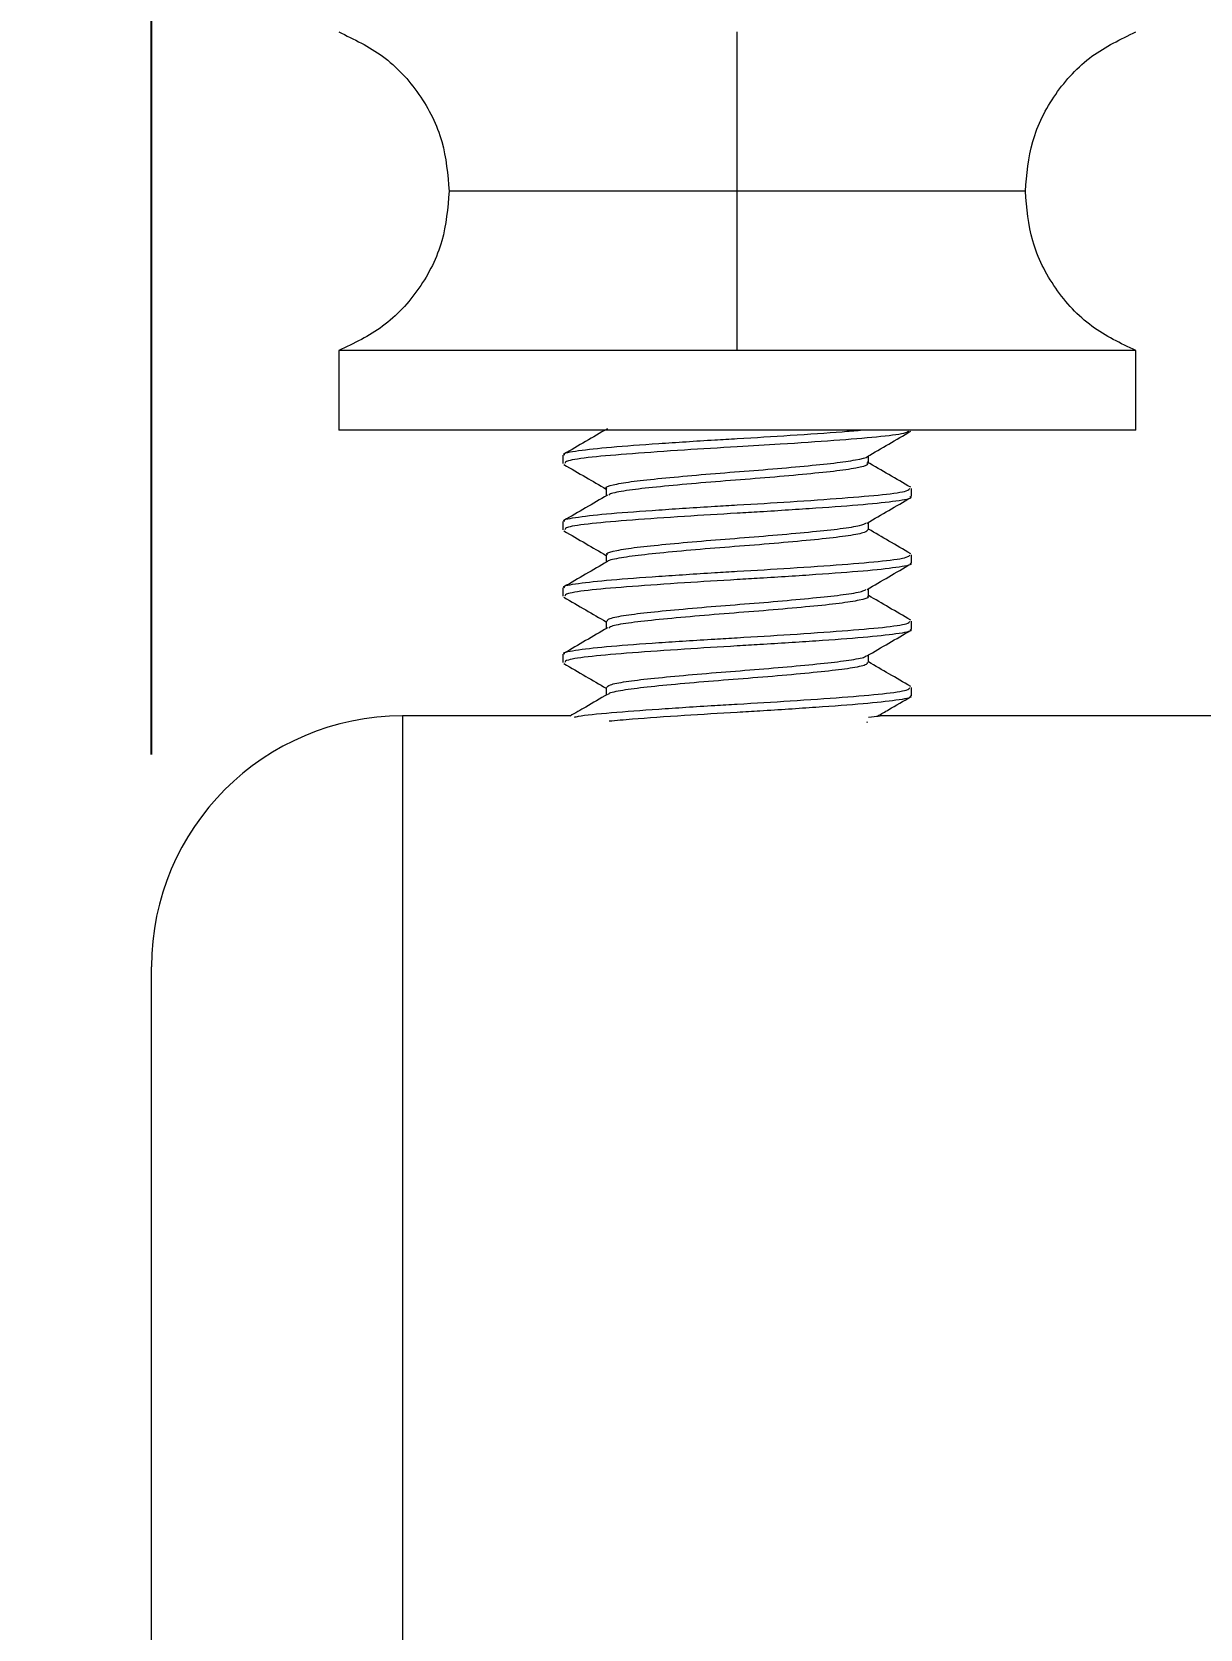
# Model space of a CAD drawing. Header units: millimetres. Extents: x 6 to 425, y 6 to 273.
# Drawn here: x 156.95 to 163.93, y 227.98 to 237.53 of the extents above; entities that cross this region are included whole.
import ezdxf

# ---------------------------------------------------------------- set-up
doc = ezdxf.new("R2010")
doc.units = ezdxf.units.MM
doc.layers.add('ITAR', color=7, linetype='Continuous')
doc.styles.add('SLDTEXTSTYLE0', font='TXT', dxfattribs={"width": 0.75})
doc.dimstyles.new('SLDDIMSTYLE1', dxfattribs={"dimtxt": 3.175, "dimasz": 3.302, "dimexe": 0, "dimexo": 0.0625, "dimgap": 0.79375, "dimtad": 0, "dimtih": 1, "dimtoh": 1, "dimlfac": 2, "dimrnd": 1e-09, "dimzin": 12, "dimdsep": 46, "dimtxsty": 'SLDTEXTSTYLE0', "dimsah": 1, "dimcen": 0.09, "dimadec": 0, "dimazin": 3, "dimtfac": 1, "dimtofl": 0, "dimtmove": 0, "dimatfit": 3, "dimfxl": 1, "dimfrac": 2, "dimtolj": 1, "dimtzin": 12, "dimarcsym": 0})

# ---------------------------------------------------------------- blocks, each defined once
blk = doc.blocks.new('_D_4')
at = {"layer": 'ITAR'}
for p, q in [((157.6648, 233.2092), (157.6648, 255.3924)), ((170.2398, 242.4642), (170.2398, 255.3924)), ((137.7575, 252.1932), (137.1126, 252.1932)), ((137.1126, 252.1932), (137.1126, 247.1529)), ((148.6611, 252.1932), (149.306, 252.1932)), ((149.306, 252.1932), (149.306, 247.1529)), ((157.6648, 252.2174), (154.2734, 252.2174)), ((170.2398, 252.2174), (157.6648, 252.2174)), ((137.1126, 247.1529), (137.7575, 247.1529)), ((149.306, 247.1529), (148.6611, 247.1529))]:
    blk.add_line(p, q, dxfattribs=at)
for points in [[(157.6648, 252.2174), (160.9668, 251.7094), (160.9668, 252.7254)], [(170.2398, 252.2174), (166.9378, 252.7254), (166.9378, 251.7094)]]:
    blk.add_solid(points, dxfattribs=at)
at = {"layer": 'ITAR', "char_height": 3.175, "attachment_point": 1, "style": 'SLDTEXTSTYLE0'}
for s, insert in [('25.15mm', (133.9621, 256.9309)), ('.99in', (138.5636, 251.2456))]:
    blk.add_mtext(s, dxfattribs=dict(at, insert=insert))

msp = doc.modelspace()

# ---------------------------------------------------------------- linework, layer by layer
at = {"color": 8, "linetype": 'Continuous', "lineweight": 15}
for p, q in [((161.1648, 236.5761), (159.4436, 236.5761)), ((162.8859, 236.5761), (161.1648, 236.5761)), ((159.1648, 233.4392), (159.1648, 218.1992))]:
    msp.add_line(p, q, dxfattribs=at)
at = {"color": 7, "linetype": 'Continuous', "lineweight": 15}
for p, q in [((158.7835, 235.6236), (158.7835, 235.1473)), ((161.1648, 235.6236), (158.7835, 235.6236)), ((163.546, 235.6236), (161.1648, 235.6236)), ((163.546, 235.1473), (163.546, 235.6236)), ((163.546, 235.1473), (158.7835, 235.1473)), ((160.1234, 234.9984), (160.1234, 234.949)), ((161.9484, 234.9486), (161.9484, 234.9944)), ((160.3812, 234.8004), (160.3812, 234.7546)), ((162.2062, 234.7505), (162.2062, 234.8)), ((160.1234, 234.6016), (160.1234, 234.5521)), ((161.9484, 234.5518), (161.9484, 234.5975)), ((160.3812, 234.4035), (160.3812, 234.3577)), ((162.2062, 234.3537), (162.2062, 234.4031)), ((160.1234, 234.2047), (160.1234, 234.1552)), ((161.9484, 234.1549), (161.9484, 234.2006)), ((160.3812, 234.0066), (160.3812, 233.9609)), ((162.2062, 233.9568), (162.2062, 234.0063)), ((160.1234, 233.8078), (160.1234, 233.7584)), ((161.9484, 233.758), (161.9484, 233.8038)), ((160.3812, 233.6097), (160.3812, 233.564)), ((162.2062, 233.5599), (162.2062, 233.6094)), ((160.1666, 233.4392), (159.1648, 233.4392)), ((161.9395, 233.4017), (161.9445, 233.4046)), ((164.3539, 233.4392), (162.0176, 233.4392)), ((157.6648, 219.6992), (157.6648, 231.9392))]:
    msp.add_line(p, q, dxfattribs=at)
msp.add_arc((159.1648, 231.9392), 1.5, 90, 180, dxfattribs=at)
for points, knots in [([(158.7835, 237.5286), (158.8745, 237.4853), (159.0608, 237.3965), (159.2744, 237.1638), (159.4173, 236.8821), (159.435, 236.6765), (159.4436, 236.5761)], [0, 0, 0, 0, 0.244173, 0.5, 0.755827, 1, 1, 1, 1]), ([(161.1648, 236.5761), (161.1648, 236.6889), (161.1648, 236.9199), (161.1648, 237.2057), (161.1648, 237.4155), (161.1648, 237.4915), (161.1648, 237.5286)], [0, 0, 0, 0, 0.27426, 0.56141, 0.785739, 1, 1, 1, 1]), ([(162.8859, 236.5761), (162.8946, 236.6765), (162.9122, 236.8821), (163.0551, 237.1638), (163.2687, 237.3965), (163.455, 237.4853), (163.546, 237.5286)], [0, 0, 0, 0, 0.244173, 0.5, 0.755827, 1, 1, 1, 1]), ([(159.4436, 236.5761), (159.435, 236.4757), (159.4173, 236.2701), (159.2744, 235.9884), (159.0608, 235.7557), (158.8745, 235.6669), (158.7835, 235.6236)], [0, 0, 0, 0, 0.244173, 0.5, 0.755827, 1, 1, 1, 1]), ([(161.1648, 235.6236), (161.1648, 235.6734), (161.1648, 235.7754), (161.1648, 236.0317), (161.1648, 236.3079), (161.1648, 236.4881), (161.1648, 236.5761)], [0, 0, 0, 0, 0.27426, 0.56141, 0.785739, 1, 1, 1, 1]), ([(163.546, 235.6236), (163.455, 235.6669), (163.2687, 235.7557), (163.0551, 235.9884), (162.9122, 236.2701), (162.8946, 236.4757), (162.8859, 236.5761)], [0, 0, 0, 0, 0.244173, 0.5, 0.755827, 1, 1, 1, 1]), ([(160.1349, 234.9984), (160.1314, 235.0003), (160.1151, 235.009), (160.2045, 235.0257), (160.3976, 235.047), (160.6864, 235.0678), (160.9578, 235.0857), (161.2262, 235.1013), (161.4952, 235.1175), (161.7437, 235.1349), (161.8655, 235.1445), (161.9012, 235.1473)], [0, 0, 0, 0, 0.037658, 0.181024, 0.324413, 0.467785, 0.611149, 0.666474, 0.79721, 0.940568, 1, 1, 1, 1]), ([(160.3886, 235.1558), (160.3453, 235.1306), (160.2588, 235.0802), (160.1722, 235.0299), (160.1289, 235.0048)], [0, 0, 0, 0, 0.499618, 1, 1, 1, 1]), ([(162.1896, 235.1408), (162.1824, 235.1366), (162.1631, 235.1254), (162.0097, 235.1059), (161.7534, 235.0859), (161.4544, 235.0653), (161.1446, 235.047), (160.8339, 235.0284), (160.5252, 235.0067), (160.2835, 234.9866), (160.1404, 234.966), (160.1365, 234.9541), (160.1349, 234.949)], [0, 0, 0, 0, 0.06714, 0.178346, 0.289583, 0.400793, 0.482904, 0.584319, 0.695524, 0.806761, 0.917971, 1, 1, 1, 1]), ([(161.9394, 234.9891), (161.9829, 235.0145), (162.07, 235.0652), (162.1571, 235.1158), (162.2007, 235.1411)], [0, 0, 0, 0, 0.499608, 1, 1, 1, 1]), ([(160.3846, 234.8), (160.3835, 234.8007), (160.3727, 234.8075), (160.4169, 234.8207), (160.5192, 234.8402), (160.6845, 234.8578), (160.8892, 234.8771), (161.1186, 234.8959), (161.3521, 234.9138), (161.5682, 234.9334), (161.752, 234.9514), (161.8772, 234.9701), (161.9399, 234.9835), (161.9397, 234.9898), (161.9397, 234.99)], [0, 0, 0, 0, 0.011311, 0.109709, 0.209034, 0.306148, 0.405357, 0.503988, 0.601427, 0.700936, 0.798495, 0.896981, 0.996267, 1, 1, 1, 1]), ([(160.129, 234.9426), (160.1725, 234.9173), (160.2566, 234.8685), (160.3407, 234.8195), (160.3812, 234.7959)], [0, 0, 0, 0, 0.518002, 1, 1, 1, 1]), ([(161.9396, 234.9489), (161.9416, 234.9462), (161.948, 234.9372), (161.8816, 234.9208), (161.7492, 234.9015), (161.5588, 234.8829), (161.334, 234.8626), (161.0922, 234.8444), (160.8579, 234.8247), (160.6508, 234.805), (160.4951, 234.7867), (160.4069, 234.7703), (160.3991, 234.7615), (160.3969, 234.7589)], [0, 0, 0, 0, 0.045119, 0.14738, 0.248858, 0.349495, 0.452014, 0.552276, 0.654233, 0.756138, 0.856435, 0.958962, 1, 1, 1, 1]), ([(162.2006, 234.8064), (162.1573, 234.8315), (162.0707, 234.8818), (161.9842, 234.9322), (161.941, 234.9574)], [0, 0, 0, 0, 0.500381, 1, 1, 1, 1]), ([(160.1349, 234.6016), (160.1314, 234.6034), (160.1151, 234.6122), (160.2045, 234.6288), (160.3976, 234.6501), (160.6864, 234.6709), (160.9579, 234.6888), (161.2261, 234.7044), (161.4957, 234.7206), (161.8043, 234.7423), (162.0461, 234.7623), (162.1891, 234.7829), (162.193, 234.7949), (162.1947, 234.8)], [0, 0, 0, 0, 0.028249, 0.135794, 0.243357, 0.350906, 0.45845, 0.499952, 0.598023, 0.705562, 0.813132, 0.920675, 1, 1, 1, 1]), ([(160.3886, 234.7589), (160.3453, 234.7338), (160.2588, 234.6834), (160.1722, 234.6331), (160.1289, 234.6079)], [0, 0, 0, 0, 0.499619, 1, 1, 1, 1]), ([(162.1947, 234.7505), (162.1981, 234.7487), (162.2145, 234.7399), (162.1251, 234.7233), (161.932, 234.702), (161.6431, 234.6812), (161.3717, 234.6633), (161.1034, 234.6477), (160.8339, 234.6315), (160.5253, 234.6098), (160.2835, 234.5898), (160.1404, 234.5692), (160.1365, 234.5572), (160.1349, 234.5521)], [0, 0, 0, 0, 0.028249, 0.135794, 0.243357, 0.350906, 0.45845, 0.499952, 0.598023, 0.705562, 0.813132, 0.920675, 1, 1, 1, 1]), ([(161.9397, 234.5924), (161.9832, 234.6178), (162.0701, 234.6684), (162.1572, 234.719), (162.2008, 234.7442)], [0, 0, 0, 0, 0.499652, 1, 1, 1, 1]), ([(160.1288, 234.5458), (160.1724, 234.5205), (160.2565, 234.4716), (160.3406, 234.4227), (160.3812, 234.3991)], [0, 0, 0, 0, 0.518155, 1, 1, 1, 1]), ([(160.3889, 234.4031), (160.3869, 234.4054), (160.3793, 234.4137), (160.437, 234.4289), (160.5568, 234.4479), (160.7338, 234.4657), (160.9464, 234.4853), (161.1789, 234.5034), (161.4099, 234.5219), (161.6197, 234.5414), (161.7886, 234.559), (161.9029, 234.5772), (161.9262, 234.5885), (161.9366, 234.5936)], [0, 0, 0, 0, 0.036199, 0.134979, 0.23356, 0.33057, 0.429779, 0.527315, 0.625258, 0.724376, 0.821251, 0.920086, 1, 1, 1, 1]), ([(161.9438, 234.552), (161.9407, 234.5468), (161.9339, 234.5352), (161.8371, 234.516), (161.68, 234.4977), (161.4738, 234.478), (161.2396, 234.4583), (160.9978, 234.4401), (160.7729, 234.4198), (160.5811, 234.4012), (160.4519, 234.382), (160.3877, 234.3684), (160.3887, 234.3621), (160.3887, 234.362)], [0, 0, 0, 0, 0.085254, 0.187854, 0.288237, 0.39019, 0.49224, 0.592558, 0.695144, 0.795878, 0.897397, 0.999744, 1, 1, 1, 1]), ([(162.2007, 234.4095), (162.1573, 234.4346), (162.0732, 234.4835), (161.9892, 234.5324), (161.9484, 234.5562)], [0, 0, 0, 0, 0.51511, 1, 1, 1, 1]), ([(160.1349, 234.2047), (160.1314, 234.2065), (160.1151, 234.2153), (160.2045, 234.2319), (160.3976, 234.2532), (160.6864, 234.274), (160.9579, 234.2919), (161.2261, 234.3075), (161.4957, 234.3238), (161.8043, 234.3454), (162.0461, 234.3655), (162.1891, 234.3861), (162.193, 234.398), (162.1947, 234.4031)], [0, 0, 0, 0, 0.028249, 0.135794, 0.243357, 0.350906, 0.45845, 0.499952, 0.598023, 0.705562, 0.813132, 0.920675, 1, 1, 1, 1]), ([(160.3886, 234.3621), (160.3453, 234.3369), (160.2588, 234.2865), (160.1722, 234.2362), (160.1289, 234.2111)], [0, 0, 0, 0, 0.499618, 1, 1, 1, 1]), ([(162.1947, 234.3537), (162.1981, 234.3518), (162.2145, 234.3431), (162.1251, 234.3264), (161.932, 234.3051), (161.6431, 234.2843), (161.3717, 234.2664), (161.1034, 234.2508), (160.8339, 234.2346), (160.5253, 234.213), (160.2835, 234.1929), (160.1404, 234.1723), (160.1365, 234.1603), (160.1349, 234.1552)], [0, 0, 0, 0, 0.028249, 0.135794, 0.243357, 0.350906, 0.45845, 0.499952, 0.598023, 0.705562, 0.813132, 0.920675, 1, 1, 1, 1]), ([(161.9397, 234.1956), (161.9832, 234.2209), (162.0701, 234.2715), (162.1572, 234.3221), (162.2008, 234.3474)], [0, 0, 0, 0, 0.4996481, 1, 1, 1, 1]), ([(160.129, 234.1488), (160.1725, 234.1235), (160.2566, 234.0747), (160.3406, 234.0258), (160.3812, 234.0022)], [0, 0, 0, 0, 0.517745, 1, 1, 1, 1]), ([(160.3889, 234.0063), (160.3884, 234.0101), (160.3872, 234.0199), (160.4619, 234.0371), (160.5978, 234.0555), (160.7855, 234.0737), (161.005, 234.0933), (161.2392, 234.111), (161.4664, 234.1301), (161.6681, 234.1493), (161.8234, 234.1669), (161.9168, 234.1836), (161.929, 234.1932), (161.9333, 234.1965)], [0, 0, 0, 0, 0.0614854, 0.1606916, 0.2585768, 0.3562783, 0.4555244, 0.5525421, 0.6512569, 0.7500241, 0.8470123, 0.9462418, 1, 1, 1, 1]), ([(161.942, 234.1553), (161.944, 234.1538), (161.9543, 234.146), (161.9012, 234.1314), (161.7837, 234.1116), (161.6031, 234.0934), (161.3845, 234.0732), (161.1443, 234.0545), (160.9064, 234.0353), (160.6921, 234.0152), (160.5236, 233.9971), (160.4185, 233.9795), (160.4026, 233.9691), (160.3965, 233.9651)], [0, 0, 0, 0, 0.023553, 0.125293, 0.227281, 0.327428, 0.429863, 0.530561, 0.631845, 0.734107, 0.834157, 0.936442, 1, 1, 1, 1]), ([(162.2007, 234.0126), (162.1573, 234.0378), (162.0732, 234.0866), (161.9892, 234.1356), (161.9484, 234.1593)], [0, 0, 0, 0, 0.515105, 1, 1, 1, 1]), ([(160.1349, 233.8078), (160.1314, 233.8096), (160.1151, 233.8184), (160.2045, 233.835), (160.3976, 233.8564), (160.6864, 233.8772), (160.9579, 233.8951), (161.2261, 233.9106), (161.4957, 233.9269), (161.8043, 233.9485), (162.0461, 233.9686), (162.1891, 233.9892), (162.193, 234.0012), (162.1947, 234.0063)], [0, 0, 0, 0, 0.0282493, 0.1357942, 0.2433565, 0.3509061, 0.4584498, 0.4999517, 0.5980229, 0.7055619, 0.8131321, 0.9206753, 1, 1, 1, 1]), ([(160.3886, 233.9652), (160.3453, 233.94), (160.2588, 233.8896), (160.1722, 233.8393), (160.1289, 233.8142)], [0, 0, 0, 0, 0.499618, 1, 1, 1, 1]), ([(162.1947, 233.9568), (162.1981, 233.955), (162.2145, 233.9462), (162.1251, 233.9296), (161.932, 233.9082), (161.6431, 233.8875), (161.3717, 233.8696), (161.1034, 233.854), (160.8339, 233.8377), (160.5253, 233.8161), (160.2835, 233.796), (160.1404, 233.7754), (160.1365, 233.7634), (160.1349, 233.7584)], [0, 0, 0, 0, 0.028249, 0.135794, 0.243357, 0.350906, 0.45845, 0.499952, 0.598023, 0.705562, 0.813132, 0.920675, 1, 1, 1, 1]), ([(161.9395, 233.7986), (161.983, 233.8239), (162.0701, 233.8746), (162.1572, 233.9252), (162.2008, 233.9505)], [0, 0, 0, 0, 0.499603, 1, 1, 1, 1]), ([(160.1288, 233.752), (160.1724, 233.7267), (160.2566, 233.6779), (160.3406, 233.6289), (160.3812, 233.6053)], [0, 0, 0, 0, 0.517869, 1, 1, 1, 1]), ([(160.3844, 233.6095), (160.3882, 233.6148), (160.3964, 233.6263), (160.4911, 233.6452), (160.6419, 233.663), (160.8394, 233.6819), (161.0646, 233.7012), (161.2991, 233.7188), (161.5211, 233.7383), (161.7137, 233.7569), (161.8539, 233.7749), (161.9293, 233.79), (161.9336, 233.7978), (161.9345, 233.7995)], [0, 0, 0, 0, 0.086962, 0.186349, 0.283607, 0.382213, 0.48125, 0.578266, 0.677516, 0.775693, 0.873312, 0.97269, 1, 1, 1, 1]), ([(161.9402, 233.7583), (161.9407, 233.7544), (161.942, 233.7443), (161.8628, 233.7265), (161.7188, 233.7078), (161.521, 233.6887), (161.2914, 233.6686), (161.0492, 233.6504), (160.8187, 233.6304), (160.6183, 233.6112), (160.474, 233.5926), (160.3979, 233.5774), (160.3951, 233.5697), (160.3946, 233.5683)], [0, 0, 0, 0, 0.063366, 0.165861, 0.266741, 0.367999, 0.470386, 0.570517, 0.67284, 0.774253, 0.874987, 0.977513, 1, 1, 1, 1]), ([(162.2006, 233.6158), (162.1574, 233.6409), (162.0733, 233.6897), (161.9892, 233.7386), (161.9484, 233.7624)], [0, 0, 0, 0, 0.51401, 1, 1, 1, 1]), ([(160.3886, 233.5683), (160.3454, 233.5431), (160.2709, 233.4998), (160.1965, 233.4565), (160.1653, 233.4384)], [0, 0, 0, 0, 0.580932, 1, 1, 1, 1]), ([(160.1912, 233.4318), (160.1987, 233.4339), (160.2324, 233.4432), (160.4045, 233.4595), (160.6845, 233.4803), (160.958, 233.4982), (161.226, 233.5138), (161.4957, 233.53), (161.8043, 233.5516), (162.0461, 233.5717), (162.1891, 233.5923), (162.193, 233.6043), (162.1947, 233.6094)], [0, 0, 0, 0, 0.034526, 0.154692, 0.274845, 0.394991, 0.441356, 0.550919, 0.671059, 0.791235, 0.91138, 1, 1, 1, 1]), ([(162.1947, 233.5599), (162.1981, 233.5581), (162.2145, 233.5493), (162.1251, 233.5327), (161.932, 233.5114), (161.6431, 233.4906), (161.3718, 233.4727), (161.1032, 233.4571), (160.836, 233.4408), (160.5626, 233.4224), (160.4425, 233.4115), (160.3983, 233.4075)], [0, 0, 0, 0, 0.03678, 0.176799, 0.316841, 0.456866, 0.596884, 0.650918, 0.778603, 0.918614, 1, 1, 1, 1]), ([(162.0026, 233.4384), (162.025, 233.4515), (162.0909, 233.4898), (162.1569, 233.5281), (162.2004, 233.5534)], [0, 0, 0, 0, 0.3400352, 1, 1, 1, 1]), ([(162.0176, 233.438), (162.0198, 233.4382), (162.0238, 233.4385), (161.9718, 233.4332), (161.949, 233.4308)], [0, 0, 0, 0, 0.560673, 1, 1, 1, 1])]:
    msp.add_open_spline(points, degree=3, knots=knots, dxfattribs=at)

# ---------------------------------------------------------------- dimensions: what is measured, and where the dimension line sits
at = {"layer": 'ITAR'}
dim = msp.add_linear_dim(base=(157.6648, 252.2174), p1=(170.2398, 241.1942), p2=(157.6648, 231.9392), dimstyle='SLDDIMSTYLE1', dxfattribs=at)
dim.commit()
dim.dimension.update_dxf_attribs({"geometry": '_D_4', "text_midpoint": (143.2093, 252.2174), "dimtype": 160})

doc.saveas('drawing.dxf')
